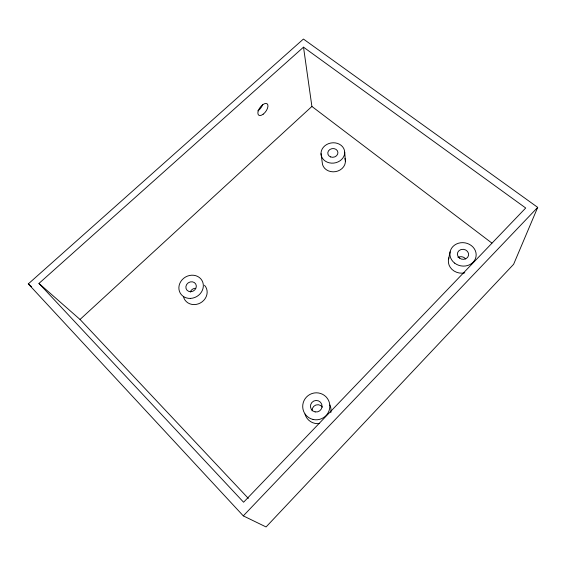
<?xml version="1.0" encoding="UTF-8"?>
<svg xmlns="http://www.w3.org/2000/svg" width="566" height="566" viewBox="0 0 566 566"><rect width="100%" height="100%" fill="white"/><g stroke="black" fill="none" stroke-linecap="round" stroke-linejoin="round"><path stroke-width="0.85" d="M448.534 259.186L450.104 251.863M537.7 207.375L513.61 264.308L266.07 526.953L243.295 515.874L28.3 283.899L303.426 39.047L537.7 207.375L243.295 515.874M38.969 283.417L80.032 319.457L311.901 106.45L303.51 47.162L38.969 283.417L243.592 502.226L525.708 208.005L303.51 47.162M311.901 106.45L491.896 243.083M28.3 283.899L31.632 286.729M80.032 319.457L248.361 498.42M321.035 153.634L322.224 162.428A11.631 10.004 -8.7 0 0 335.617 171.625A11.631 10.004 -8.7 0 0 344.92 158.459M344.701 152.176A11.879 10.153 -8.8 0 1 327.261 162.173A11.879 10.153 -8.8 0 1 326.646 144.556A11.879 10.153 -8.8 0 1 344.701 152.176L345.409 161.027M262.744 104.441A7.047 3.545 -53.8 0 1 257.785 110.865M464.778 272.847A12.877 11.476 9.9 0 1 451.979 269.395A12.877 11.476 9.9 0 1 448.937 257.749M204.517 285.25A12.296 11.065 -31 0 1 200.307 303.001A12.296 11.065 -31 0 1 183.455 296.556M329.886 405.008A13.294 13.174 -33.3 0 1 330.813 412.628M319.684 423.502A13.294 13.174 -33.3 0 1 304.982 414.086M457.979 257.466A5.519 4.917 9.9 0 1 465.634 258.924M190.282 292.07A5.271 4.74 -31 0 1 195.411 288.257M312.064 410.803A5.695 5.646 -33.2 0 1 322.436 407.152M263.19 114.191A7.068 3.502 -53.7 0 0 267.145 103.819A7.068 3.502 -53.7 0 0 258.414 110.441A7.068 3.502 -53.7 0 0 263.19 114.191M313.062 419.456A13.612 13.464 -30.1 0 0 329.306 402.398A13.612 13.464 -30.1 0 0 306.461 397.077A13.612 13.464 -30.1 0 0 313.062 419.456M315.163 411.921A5.837 5.766 -30.1 0 0 321.743 404.28A5.837 5.766 -30.1 0 0 311.852 402.49A5.837 5.766 -30.1 0 0 315.163 411.921M190.565 298.402A12.565 11.256 -30.7 0 0 201.97 280.481A12.565 11.256 -30.7 0 0 180.795 281.528A12.565 11.256 -30.7 0 0 190.565 298.402M190.841 291.709A5.384 4.825 -30.7 0 0 195.758 284.047A5.384 4.825 -30.7 0 0 186.681 284.465A5.384 4.825 -30.7 0 0 190.841 291.709M330.678 156.952A5.087 4.351 -8.8 0 0 337.909 152.353A5.087 4.351 -8.8 0 0 329.964 149.445A5.087 4.351 -8.8 0 0 330.678 156.952M454.682 263.14A13.174 11.688 9.4 0 0 475.992 256.759A13.174 11.688 9.4 0 0 458.432 243.239A13.174 11.688 9.4 0 0 454.682 263.14M459.415 258.061A5.646 5.009 9.4 0 0 468.556 255.351A5.646 5.009 9.4 0 0 461.057 249.535A5.646 5.009 9.4 0 0 459.415 258.061"/></g></svg>
